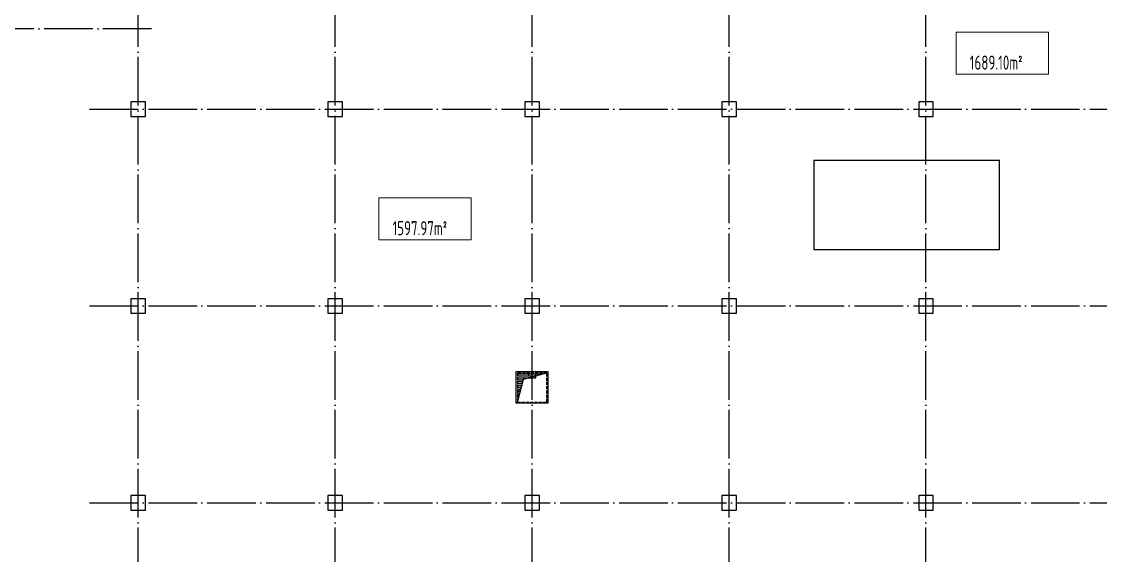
# Model space of a CAD drawing. Extents: x 115549 to 768939, y -502199 to 402497.
# Drawn here: x 383085 to 427458, y -358583 to -336622 of the extents above; entities that cross this region are included whole.
import ezdxf

# ---------------------------------------------------------------- set-up
doc = ezdxf.new("R2010")
doc.units = 0
doc.header["$LTSCALE"] = 1000
doc.header["$MEASUREMENT"] = 0
doc.linetypes.add('__DASH', pattern=[0.35, 0.25, -0.1])
doc.linetypes.add('DOTE', pattern=[2.42, 2, -0.2, 0.02, -0.2])
for name, color, linetype in [('COLUMN', 9, 'Continuous'), ('DOTE', 16, 'DOTE'), ('WINDOW', 4, 'Continuous'), ('文字', 3, 'Continuous'), ('给水', 32, 'Continuous')]:
    doc.layers.add(name, color=color, linetype=linetype)
doc.layers.add('renWALL', color=8, linetype='Continuous', lineweight=9)
doc.styles.add('TSSD_Rein', font='tssdeng.shx', dxfattribs={"width": 0.7, "bigfont": 'tssdchn.shx'})

# ---------------------------------------------------------------- blocks, each defined once
blk = doc.blocks.new('qiangzh3333')
at = {"layer": 'COLUMN', "color": 8}
for points in [[(503192201, 3697163996), (503192801, 3697163996), (503192801, 3697164596), (503192201, 3697164596)], [(503200301, 3697163996), (503200901, 3697163996), (503200901, 3697164596), (503200301, 3697164596)], [(503208401, 3697163996), (503209001, 3697163996), (503209001, 3697164596), (503208401, 3697164596)], [(503216501, 3697163996), (503217101, 3697163996), (503217101, 3697164596), (503216501, 3697164596)], [(503224601, 3697163996), (503225201, 3697163996), (503225201, 3697164596), (503224601, 3697164596)], [(503192201, 3697155896), (503192801, 3697155896), (503192801, 3697156496), (503192201, 3697156496)], [(503200301, 3697155896), (503200901, 3697155896), (503200901, 3697156496), (503200301, 3697156496)], [(503208401, 3697155896), (503209001, 3697155896), (503209001, 3697156496), (503208401, 3697156496)], [(503216501, 3697155896), (503217101, 3697155896), (503217101, 3697156496), (503216501, 3697156496)], [(503224601, 3697155896), (503225201, 3697155896), (503225201, 3697156496), (503224601, 3697156496)], [(503192201, 3697147796), (503192801, 3697147796), (503192801, 3697148396), (503192201, 3697148396)], [(503200301, 3697147796), (503200901, 3697147796), (503200901, 3697148396), (503200301, 3697148396)], [(503208401, 3697147796), (503209001, 3697147796), (503209001, 3697148396), (503208401, 3697148396)], [(503216501, 3697147796), (503217101, 3697147796), (503217101, 3697148396), (503216501, 3697148396)], [(503224601, 3697147796), (503225201, 3697147796), (503225201, 3697148396), (503224601, 3697148396)]]:
    blk.add_lwpolyline(points, close=True, dxfattribs=at)
blk = doc.blocks.new('kengyi')
at = {"layer": '给水'}
for p, q in [((2970150, 735418), (2971184, 735418)), ((2970150, 735339), (2970897, 735339)), ((2970150, 735260), (2970610, 735260)), ((2970150, 735180), (2970393, 735180)), ((2970150, 735101), (2970372, 735101)), ((2970150, 735021), (2970351, 735021)), ((2970150, 734942), (2970330, 734942)), ((2970150, 734863), (2970309, 734863)), ((2970150, 734783), (2970288, 734783)), ((2970150, 734704), (2970267, 734704)), ((2970150, 734625), (2970246, 734625)), ((2970150, 734545), (2970225, 734545)), ((2970150, 734466), (2970204, 734466)), ((2970150, 734386), (2970182, 734386))]:
    blk.add_line(p, q, dxfattribs=at)
blk.add_lwpolyline([(2970100, 735514), (2971400, 735514), (2971400, 734214), (2970100, 734214)], close=True, dxfattribs=at)
at = {"layer": '给水', "linetype": '__DASH', "ltscale": 0.5}
blk.add_lwpolyline([(2971350, 735464), (2970150, 735464), (2970150, 734264), (2971350, 734264)], close=True, dxfattribs=at)
at = {"layer": '给水'}
blk.add_lwpolyline([(2970150, 734264), (2970399, 735201), (2971350, 735464)], dxfattribs=at)
at = {"layer": '给水', "linetype": '__DASH', "ltscale": 0.5}
blk.add_lwpolyline([(2970600, 735461), (2970600, 735261), (2970900, 735261), (2970900, 735461)], dxfattribs=at)
blk = doc.blocks.new('saaaa')
at = {"layer": 'COLUMN', "color": 8}
for p, q in [((504860490, 3696225393), (504859890, 3696225393)), ((504859890, 3696225393), (504859890, 3696224793)), ((504860490, 3696224793), (504860490, 3696225393)), ((504868590, 3696225393), (504867990, 3696225393)), ((504867990, 3696225393), (504867990, 3696224793)), ((504868590, 3696224793), (504868590, 3696225393)), ((504876690, 3696225393), (504876090, 3696225393)), ((504876090, 3696225393), (504876090, 3696224793)), ((504876690, 3696224793), (504876690, 3696225393)), ((504884790, 3696225393), (504884190, 3696225393)), ((504884190, 3696225393), (504884190, 3696224793)), ((504884790, 3696224793), (504884790, 3696225393)), ((504892890, 3696225393), (504892290, 3696225393)), ((504892290, 3696225393), (504892290, 3696224793)), ((504892890, 3696224793), (504892890, 3696225393)), ((504859890, 3696224793), (504860490, 3696224793)), ((504867990, 3696224793), (504868590, 3696224793)), ((504876090, 3696224793), (504876690, 3696224793)), ((504884190, 3696224793), (504884790, 3696224793)), ((504892290, 3696224793), (504892890, 3696224793)), ((504860490, 3696217293), (504859890, 3696217293)), ((504859890, 3696217293), (504859890, 3696216693)), ((504860490, 3696216693), (504860490, 3696217293)), ((504868590, 3696217293), (504867990, 3696217293)), ((504867990, 3696217293), (504867990, 3696216693)), ((504868590, 3696216693), (504868590, 3696217293)), ((504876690, 3696217293), (504876090, 3696217293)), ((504876090, 3696217293), (504876090, 3696216693)), ((504876690, 3696216693), (504876690, 3696217293)), ((504884790, 3696217293), (504884190, 3696217293)), ((504884190, 3696217293), (504884190, 3696216693)), ((504884790, 3696216693), (504884790, 3696217293)), ((504892890, 3696217293), (504892290, 3696217293)), ((504892290, 3696217293), (504892290, 3696216693)), ((504892890, 3696216693), (504892890, 3696217293)), ((504859890, 3696216693), (504860490, 3696216693)), ((504867990, 3696216693), (504868590, 3696216693)), ((504876090, 3696216693), (504876690, 3696216693)), ((504884190, 3696216693), (504884790, 3696216693)), ((504892290, 3696216693), (504892890, 3696216693)), ((504860490, 3696209193), (504859890, 3696209193)), ((504859890, 3696209193), (504859890, 3696208593)), ((504860490, 3696208593), (504860490, 3696209193)), ((504868590, 3696209193), (504867990, 3696209193)), ((504867990, 3696209193), (504867990, 3696208593)), ((504868590, 3696208593), (504868590, 3696209193)), ((504876690, 3696209193), (504876090, 3696209193)), ((504876090, 3696209193), (504876090, 3696208593)), ((504876690, 3696208593), (504876690, 3696209193)), ((504884790, 3696209193), (504884190, 3696209193)), ((504884190, 3696209193), (504884190, 3696208593)), ((504884790, 3696208593), (504884790, 3696209193)), ((504892890, 3696209193), (504892290, 3696209193)), ((504892290, 3696209193), (504892290, 3696208593)), ((504892890, 3696208593), (504892890, 3696209193)), ((504859890, 3696208593), (504860490, 3696208593)), ((504867990, 3696208593), (504868590, 3696208593)), ((504876090, 3696208593), (504876690, 3696208593)), ((504884190, 3696208593), (504884790, 3696208593)), ((504892290, 3696208593), (504892890, 3696208593))]:
    blk.add_line(p, q, dxfattribs=at)

msp = doc.modelspace()

# ---------------------------------------------------------------- linework, layer by layer
at = {"layer": 'DOTE', "color": 1}
for p, q in [((387883.3, -422356.5), (387883.3, -308021.8)), ((395983.3, -422356.5), (395983.3, -308021.8)), ((404083.3, -422356.5), (404083.3, -308021.8)), ((412183.3, -422356.5), (412183.3, -308021.8)), ((420283.3, -422356.5), (420283.3, -308021.8)), ((388433.3, -336921.8), (322054.1, -336921.8)), ((385883.3, -340221.8), (452683.3, -340221.8)), ((385883.3, -348321.8), (452683.3, -348321.8)), ((385883.3, -356421.8), (452683.3, -356421.8)), ((385883.3, -356421.8), (452683.3, -356421.8))]:
    msp.add_line(p, q, dxfattribs=at)
at = {"layer": 'WINDOW'}
msp.add_lwpolyline([(415667.7, -346002.8), (423311, -346002.8), (423311, -342338.8), (415667.7, -342338.8)], close=True, dxfattribs=at)
at = {"layer": '文字', "color": 6, "lineweight": 15}
for points in [[(421529.9, -337058.4), (425316.8, -337058.4), (425316.8, -338784.8), (421529.9, -338784.8)], [(397785.9, -343869.2), (401572.8, -343869.2), (401572.8, -345595.6), (397785.9, -345595.6)]]:
    msp.add_lwpolyline(points, close=True, dxfattribs=at)

# ---------------------------------------------------------------- block references
msp.add_blockref('saaaa', (-504472306.5, -3696565314.4))
at = {"layer": 'renWALL', "color": 8}
msp.add_blockref('qiangzh3333', (-502804617.7, -3697504518), dxfattribs=at)
at = {"layer": '给水'}
msp.add_blockref('kengyi', (-2566666.7, -1086535.9), dxfattribs=at)

# ---------------------------------------------------------------- texts
at = {"layer": '文字', "color": 7, "lineweight": 15, "style": 'TSSD_Rein', "width": 0.7}
for s, p in [('1689.10m%%1402%%141%%141', (422084.7, -338601.1)), ('1597.97m%%1402%%141%%141', (398340.7, -345411.9))]:
    msp.add_text(s, height=580, dxfattribs=at).set_placement(p)

doc.saveas('drawing.dxf')
